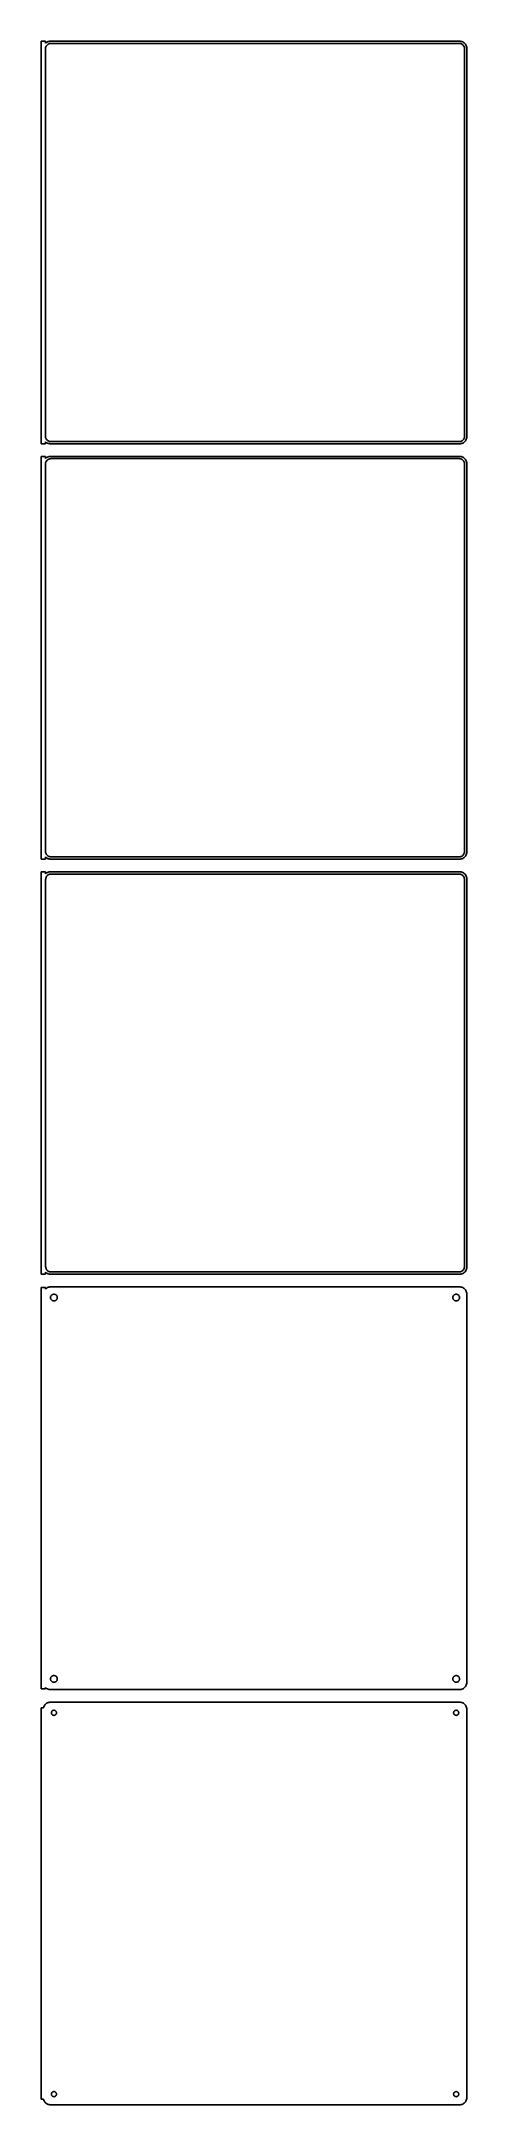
# Model space of a CAD drawing. Header units: metres. Extents: x -152 to 150, y 1034 to 2494.
import ezdxf

# ---------------------------------------------------------------- set-up
doc = ezdxf.new("R2010")
doc.units = ezdxf.units.M

msp = doc.modelspace()

# ---------------------------------------------------------------- linework, layer by layer
for p, q in [((-148.5, 2494.49), (-151.5, 2494.49)), ((-151.5, 2494.49), (-151.5, 2209.51)), ((-148.5, 2493.06), (-148.5, 2494.49)), ((-148.187, 2493.35), (-148.5, 2493.06)), ((-148.5, 2489), (-148.468, 2489.5)), ((-148.5, 2215), (-148.5, 2489)), ((-148.468, 2489.5), (-148.374, 2489.99)), ((-148.374, 2489.99), (-148.219, 2490.47)), ((-148.219, 2490.47), (-148.005, 2490.93)), ((-147.679, 2493.72), (-148.187, 2493.35)), ((-148.005, 2490.93), (-147.736, 2491.35)), ((-147.736, 2491.35), (-147.416, 2491.74)), ((-147.129, 2494.02), (-147.679, 2493.72)), ((-147.416, 2491.74), (-147.05, 2492.08)), ((-146.545, 2494.26), (-147.129, 2494.02)), ((-147.05, 2492.08), (-146.643, 2492.38)), ((-146.643, 2492.38), (-146.203, 2492.62)), ((-145.937, 2494.41), (-146.545, 2494.26)), ((-146.203, 2492.62), (-145.736, 2492.8)), ((-145.314, 2494.49), (-145.937, 2494.41)), ((-145.736, 2492.8), (-145.25, 2492.93)), ((145.314, 2494.49), (-145.314, 2494.49)), ((-145.25, 2492.93), (-144.751, 2492.99)), ((-144.751, 2492.99), (144.751, 2492.99)), ((144.751, 2492.99), (145.25, 2492.93)), ((145.25, 2492.93), (145.736, 2492.8)), ((145.937, 2494.41), (145.314, 2494.49)), ((145.736, 2492.8), (146.203, 2492.62)), ((146.545, 2494.26), (145.937, 2494.41)), ((146.203, 2492.62), (146.643, 2492.38)), ((147.129, 2494.02), (146.545, 2494.26)), ((146.643, 2492.38), (147.05, 2492.08)), ((147.05, 2492.08), (147.416, 2491.74)), ((147.679, 2493.72), (147.129, 2494.02)), ((147.416, 2491.74), (147.736, 2491.35)), ((148.187, 2493.35), (147.679, 2493.72)), ((147.736, 2491.35), (148.005, 2490.93)), ((148.005, 2490.93), (148.219, 2490.47)), ((148.645, 2492.92), (148.187, 2493.35)), ((148.219, 2490.47), (148.374, 2489.99)), ((148.374, 2489.99), (148.468, 2489.5)), ((148.468, 2489.5), (148.5, 2489)), ((148.5, 2489), (148.5, 2215)), ((149.045, 2492.44), (148.645, 2492.92)), ((149.382, 2491.91), (149.045, 2492.44)), ((149.649, 2491.34), (149.382, 2491.91)), ((149.843, 2490.74), (149.649, 2491.34)), ((149.961, 2490.13), (149.843, 2490.74)), ((150, 2489.5), (149.961, 2490.13)), ((150, 2214.5), (150, 2489.5)), ((-151.5, 2209.51), (-148.5, 2209.51)), ((-148.468, 2214.5), (-148.5, 2215)), ((-148.5, 2210.94), (-148.187, 2210.65)), ((-148.5, 2209.51), (-148.5, 2210.94)), ((-148.374, 2214.01), (-148.468, 2214.5)), ((-148.219, 2213.53), (-148.374, 2214.01)), ((-148.005, 2213.07), (-148.219, 2213.53)), ((-148.187, 2210.65), (-147.679, 2210.28)), ((-147.736, 2212.65), (-148.005, 2213.07)), ((-147.416, 2212.26), (-147.736, 2212.65)), ((-147.679, 2210.28), (-147.129, 2209.98)), ((-147.05, 2211.92), (-147.416, 2212.26)), ((-147.129, 2209.98), (-146.545, 2209.74)), ((-146.643, 2211.62), (-147.05, 2211.92)), ((-146.203, 2211.38), (-146.643, 2211.62)), ((-146.545, 2209.74), (-145.937, 2209.59)), ((-145.736, 2211.2), (-146.203, 2211.38)), ((-145.937, 2209.59), (-145.314, 2209.51)), ((-145.25, 2211.07), (-145.736, 2211.2)), ((-145.314, 2209.51), (145.314, 2209.51)), ((-144.751, 2211.01), (-145.25, 2211.07)), ((144.751, 2211.01), (-144.751, 2211.01)), ((145.25, 2211.07), (144.751, 2211.01)), ((145.736, 2211.2), (145.25, 2211.07)), ((145.314, 2209.51), (145.937, 2209.59)), ((146.203, 2211.38), (145.736, 2211.2)), ((145.937, 2209.59), (146.545, 2209.74)), ((146.643, 2211.62), (146.203, 2211.38)), ((146.545, 2209.74), (147.129, 2209.98)), ((147.05, 2211.92), (146.643, 2211.62)), ((147.416, 2212.26), (147.05, 2211.92)), ((147.129, 2209.98), (147.679, 2210.28)), ((147.736, 2212.65), (147.416, 2212.26)), ((147.679, 2210.28), (148.187, 2210.65)), ((148.005, 2213.07), (147.736, 2212.65)), ((148.219, 2213.53), (148.005, 2213.07)), ((148.187, 2210.65), (148.645, 2211.08)), ((148.374, 2214.01), (148.219, 2213.53)), ((148.468, 2214.5), (148.374, 2214.01)), ((148.5, 2215), (148.468, 2214.5)), ((148.645, 2211.08), (149.045, 2211.56)), ((149.045, 2211.56), (149.382, 2212.09)), ((149.382, 2212.09), (149.649, 2212.66)), ((149.649, 2212.66), (149.843, 2213.26)), ((149.843, 2213.26), (149.961, 2213.87)), ((149.961, 2213.87), (150, 2214.5)), ((-148.5, 2200.49), (-151.5, 2200.49)), ((-151.5, 2200.49), (-151.5, 1915.51)), ((-148.5, 2199.06), (-148.5, 2200.49)), ((-148.187, 2199.35), (-148.5, 2199.06)), ((-148.5, 2195), (-148.468, 2195.5)), ((-148.5, 1921), (-148.5, 2195)), ((-148.468, 2195.5), (-148.374, 2195.99)), ((-148.374, 2195.99), (-148.219, 2196.47)), ((-148.219, 2196.47), (-148.005, 2196.93)), ((-147.679, 2199.72), (-148.187, 2199.35)), ((-148.005, 2196.93), (-147.736, 2197.35)), ((-147.736, 2197.35), (-147.416, 2197.74)), ((-147.129, 2200.02), (-147.679, 2199.72)), ((-147.416, 2197.74), (-147.05, 2198.08)), ((-146.545, 2200.26), (-147.129, 2200.02)), ((-147.05, 2198.08), (-146.643, 2198.38)), ((-146.643, 2198.38), (-146.203, 2198.62)), ((-145.937, 2200.41), (-146.545, 2200.26)), ((-146.203, 2198.62), (-145.736, 2198.8)), ((-145.314, 2200.49), (-145.937, 2200.41)), ((-145.736, 2198.8), (-145.25, 2198.93)), ((145.314, 2200.49), (-145.314, 2200.49)), ((-145.25, 2198.93), (-144.751, 2198.99)), ((-144.751, 2198.99), (144.751, 2198.99)), ((144.751, 2198.99), (145.25, 2198.93)), ((145.25, 2198.93), (145.736, 2198.8)), ((145.937, 2200.41), (145.314, 2200.49)), ((145.736, 2198.8), (146.203, 2198.62)), ((146.545, 2200.26), (145.937, 2200.41)), ((146.203, 2198.62), (146.643, 2198.38)), ((147.129, 2200.02), (146.545, 2200.26)), ((146.643, 2198.38), (147.05, 2198.08)), ((147.05, 2198.08), (147.416, 2197.74)), ((147.679, 2199.72), (147.129, 2200.02)), ((147.416, 2197.74), (147.736, 2197.35)), ((148.187, 2199.35), (147.679, 2199.72)), ((147.736, 2197.35), (148.005, 2196.93)), ((148.005, 2196.93), (148.219, 2196.47)), ((148.645, 2198.92), (148.187, 2199.35)), ((148.219, 2196.47), (148.374, 2195.99)), ((148.374, 2195.99), (148.468, 2195.5)), ((148.468, 2195.5), (148.5, 2195)), ((148.5, 2195), (148.5, 1921)), ((149.045, 2198.44), (148.645, 2198.92)), ((149.382, 2197.91), (149.045, 2198.44)), ((149.649, 2197.34), (149.382, 2197.91)), ((149.843, 2196.74), (149.649, 2197.34)), ((149.961, 2196.13), (149.843, 2196.74)), ((150, 2195.5), (149.961, 2196.13)), ((150, 1920.5), (150, 2195.5)), ((-151.5, 1915.51), (-148.5, 1915.51)), ((-148.468, 1920.5), (-148.5, 1921)), ((-148.5, 1916.94), (-148.187, 1916.65)), ((-148.5, 1915.51), (-148.5, 1916.94)), ((-148.374, 1920.01), (-148.468, 1920.5)), ((-148.219, 1919.53), (-148.374, 1920.01)), ((-148.005, 1919.07), (-148.219, 1919.53)), ((-148.187, 1916.65), (-147.679, 1916.28)), ((-147.736, 1918.65), (-148.005, 1919.07)), ((-147.416, 1918.26), (-147.736, 1918.65)), ((-147.679, 1916.28), (-147.129, 1915.98)), ((-147.05, 1917.92), (-147.416, 1918.26)), ((-147.129, 1915.98), (-146.545, 1915.74)), ((-146.643, 1917.62), (-147.05, 1917.92)), ((-146.203, 1917.38), (-146.643, 1917.62)), ((-146.545, 1915.74), (-145.937, 1915.59)), ((-145.736, 1917.2), (-146.203, 1917.38)), ((-145.937, 1915.59), (-145.314, 1915.51)), ((-145.25, 1917.07), (-145.736, 1917.2)), ((-145.314, 1915.51), (145.314, 1915.51)), ((-144.751, 1917.01), (-145.25, 1917.07)), ((144.751, 1917.01), (-144.751, 1917.01)), ((145.25, 1917.07), (144.751, 1917.01)), ((145.736, 1917.2), (145.25, 1917.07)), ((145.314, 1915.51), (145.937, 1915.59)), ((146.203, 1917.38), (145.736, 1917.2)), ((145.937, 1915.59), (146.545, 1915.74)), ((146.643, 1917.62), (146.203, 1917.38)), ((146.545, 1915.74), (147.129, 1915.98)), ((147.05, 1917.92), (146.643, 1917.62)), ((147.416, 1918.26), (147.05, 1917.92)), ((147.129, 1915.98), (147.679, 1916.28)), ((147.736, 1918.65), (147.416, 1918.26)), ((147.679, 1916.28), (148.187, 1916.65)), ((148.005, 1919.07), (147.736, 1918.65)), ((148.219, 1919.53), (148.005, 1919.07)), ((148.187, 1916.65), (148.645, 1917.08)), ((148.374, 1920.01), (148.219, 1919.53)), ((148.468, 1920.5), (148.374, 1920.01)), ((148.5, 1921), (148.468, 1920.5)), ((148.645, 1917.08), (149.045, 1917.56)), ((149.045, 1917.56), (149.382, 1918.09)), ((149.382, 1918.09), (149.649, 1918.66)), ((149.649, 1918.66), (149.843, 1919.26)), ((149.843, 1919.26), (149.961, 1919.87)), ((149.961, 1919.87), (150, 1920.5)), ((-148.5, 1906.49), (-151.5, 1906.49)), ((-151.5, 1906.49), (-151.5, 1621.51)), ((-148.5, 1905.06), (-148.5, 1906.49)), ((-148.187, 1905.35), (-148.5, 1905.06)), ((-148.373, 1901), (-148.342, 1901.49)), ((-148.373, 1627), (-148.373, 1901)), ((-148.342, 1901.49), (-148.251, 1901.96)), ((-148.251, 1901.96), (-148.101, 1902.43)), ((-147.679, 1905.72), (-148.187, 1905.35)), ((-148.101, 1902.43), (-147.894, 1902.87)), ((-147.894, 1902.87), (-147.633, 1903.28)), ((-147.129, 1906.02), (-147.679, 1905.72)), ((-147.633, 1903.28), (-147.323, 1903.65)), ((-147.323, 1903.65), (-146.969, 1903.98)), ((-146.545, 1906.26), (-147.129, 1906.02)), ((-146.969, 1903.98), (-146.575, 1904.27)), ((-146.575, 1904.27), (-146.149, 1904.5)), ((-145.937, 1906.41), (-146.545, 1906.26)), ((-146.149, 1904.5), (-145.697, 1904.68)), ((-145.314, 1906.49), (-145.937, 1906.41)), ((-145.697, 1904.68), (-145.226, 1904.8)), ((145.314, 1906.49), (-145.314, 1906.49)), ((-145.226, 1904.8), (-144.743, 1904.86)), ((-144.743, 1904.86), (144.743, 1904.86)), ((144.743, 1904.86), (145.226, 1904.8)), ((145.226, 1904.8), (145.697, 1904.68)), ((145.937, 1906.41), (145.314, 1906.49)), ((145.697, 1904.68), (146.149, 1904.5)), ((146.545, 1906.26), (145.937, 1906.41)), ((146.149, 1904.5), (146.575, 1904.27)), ((147.129, 1906.02), (146.545, 1906.26)), ((146.575, 1904.27), (146.969, 1903.98)), ((146.969, 1903.98), (147.323, 1903.65)), ((147.679, 1905.72), (147.129, 1906.02)), ((147.323, 1903.65), (147.633, 1903.28)), ((147.633, 1903.28), (147.894, 1902.87)), ((148.187, 1905.35), (147.679, 1905.72)), ((147.894, 1902.87), (148.101, 1902.43)), ((148.101, 1902.43), (148.251, 1901.96)), ((148.645, 1904.92), (148.187, 1905.35)), ((148.251, 1901.96), (148.342, 1901.49)), ((148.342, 1901.49), (148.373, 1901)), ((148.373, 1901), (148.373, 1627)), ((149.045, 1904.44), (148.645, 1904.92)), ((149.382, 1903.91), (149.045, 1904.44)), ((149.649, 1903.34), (149.382, 1903.91)), ((149.843, 1902.74), (149.649, 1903.34)), ((149.961, 1902.13), (149.843, 1902.74)), ((150, 1901.5), (149.961, 1902.13)), ((150, 1626.5), (150, 1901.5)), ((-148.5, 1622.94), (-148.187, 1622.65)), ((-148.5, 1621.51), (-148.5, 1622.94)), ((-148.342, 1626.51), (-148.373, 1627)), ((-148.251, 1626.04), (-148.342, 1626.51)), ((-148.101, 1625.57), (-148.251, 1626.04)), ((-148.187, 1622.65), (-147.679, 1622.28)), ((-147.894, 1625.13), (-148.101, 1625.57)), ((-147.633, 1624.72), (-147.894, 1625.13)), ((-147.679, 1622.28), (-147.129, 1621.98)), ((-147.323, 1624.35), (-147.633, 1624.72)), ((-146.969, 1624.02), (-147.323, 1624.35)), ((-147.129, 1621.98), (-146.545, 1621.74)), ((-146.575, 1623.73), (-146.969, 1624.02)), ((-146.149, 1623.5), (-146.575, 1623.73)), ((-146.545, 1621.74), (-145.937, 1621.59)), ((-145.697, 1623.32), (-146.149, 1623.5)), ((-145.226, 1623.2), (-145.697, 1623.32)), ((-144.743, 1623.14), (-145.226, 1623.2)), ((144.743, 1623.14), (-144.743, 1623.14)), ((145.226, 1623.2), (144.743, 1623.14)), ((145.697, 1623.32), (145.226, 1623.2)), ((146.149, 1623.5), (145.697, 1623.32)), ((145.937, 1621.59), (146.545, 1621.74)), ((146.575, 1623.73), (146.149, 1623.5)), ((146.545, 1621.74), (147.129, 1621.98)), ((146.969, 1624.02), (146.575, 1623.73)), ((147.323, 1624.35), (146.969, 1624.02)), ((147.129, 1621.98), (147.679, 1622.28)), ((147.633, 1624.72), (147.323, 1624.35)), ((147.894, 1625.13), (147.633, 1624.72)), ((147.679, 1622.28), (148.187, 1622.65)), ((148.101, 1625.57), (147.894, 1625.13)), ((148.251, 1626.04), (148.101, 1625.57)), ((148.187, 1622.65), (148.645, 1623.08)), ((148.342, 1626.51), (148.251, 1626.04)), ((148.373, 1627), (148.342, 1626.51)), ((148.645, 1623.08), (149.045, 1623.56)), ((149.045, 1623.56), (149.382, 1624.09)), ((149.382, 1624.09), (149.649, 1624.66)), ((149.649, 1624.66), (149.843, 1625.26)), ((149.843, 1625.26), (149.961, 1625.87)), ((149.961, 1625.87), (150, 1626.5)), ((-151.5, 1621.51), (-148.5, 1621.51)), ((-148.5, 1612.11), (-151.5, 1612.11)), ((-151.5, 1612.11), (-151.5, 1327.89)), ((-148.5, 1611.06), (-148.5, 1612.11)), ((-148.187, 1611.35), (-148.5, 1611.06)), ((-147.679, 1611.72), (-148.187, 1611.35)), ((-147.129, 1612.02), (-147.679, 1611.72)), ((-146.545, 1612.26), (-147.129, 1612.02)), ((-145.937, 1612.41), (-146.545, 1612.26)), ((-145.937, 1621.59), (-145.314, 1621.51)), ((-145.314, 1612.49), (-145.937, 1612.41)), ((-145.314, 1621.51), (145.314, 1621.51)), ((145.314, 1612.49), (-145.314, 1612.49)), ((-143.786, 1607.03), (-143.522, 1607.17)), ((-143.522, 1607.17), (-143.242, 1607.28)), ((-143.242, 1607.28), (-142.95, 1607.36)), ((-142.95, 1607.36), (-142.651, 1607.4)), ((-142.651, 1607.4), (-142.349, 1607.4)), ((-142.349, 1607.4), (-142.05, 1607.36)), ((-142.05, 1607.36), (-141.758, 1607.28)), ((-141.758, 1607.28), (-141.478, 1607.17)), ((-141.478, 1607.17), (-141.214, 1607.03)), ((141.214, 1607.03), (141.478, 1607.17)), ((141.478, 1607.17), (141.758, 1607.28)), ((141.758, 1607.28), (142.05, 1607.36)), ((142.05, 1607.36), (142.349, 1607.4)), ((142.349, 1607.4), (142.651, 1607.4)), ((142.651, 1607.4), (142.95, 1607.36)), ((142.95, 1607.36), (143.242, 1607.28)), ((143.242, 1607.28), (143.522, 1607.17)), ((143.522, 1607.17), (143.786, 1607.03)), ((145.314, 1621.51), (145.937, 1621.59)), ((145.937, 1612.41), (145.314, 1612.49)), ((146.545, 1612.26), (145.937, 1612.41)), ((147.129, 1612.02), (146.545, 1612.26)), ((147.679, 1611.72), (147.129, 1612.02)), ((148.187, 1611.35), (147.679, 1611.72)), ((148.645, 1610.92), (148.187, 1611.35)), ((149.045, 1610.44), (148.645, 1610.92)), ((149.382, 1609.91), (149.045, 1610.44)), ((149.649, 1609.34), (149.382, 1609.91)), ((149.843, 1608.74), (149.649, 1609.34)), ((149.961, 1608.13), (149.843, 1608.74)), ((150, 1607.5), (149.961, 1608.13)), ((150, 1332.5), (150, 1607.5)), ((-144.9, 1605), (-144.881, 1605.3)), ((-144.881, 1604.7), (-144.9, 1605)), ((-144.881, 1605.3), (-144.825, 1605.6)), ((-144.825, 1604.4), (-144.881, 1604.7)), ((-144.825, 1605.6), (-144.731, 1605.88)), ((-144.731, 1604.12), (-144.825, 1604.4)), ((-144.731, 1605.88), (-144.603, 1606.16)), ((-144.603, 1603.84), (-144.731, 1604.12)), ((-144.603, 1606.16), (-144.442, 1606.41)), ((-144.442, 1603.59), (-144.603, 1603.84)), ((-144.442, 1606.41), (-144.25, 1606.64)), ((-144.25, 1603.36), (-144.442, 1603.59)), ((-144.25, 1606.64), (-144.03, 1606.85)), ((-144.03, 1603.15), (-144.25, 1603.36)), ((-144.03, 1606.85), (-143.786, 1607.03)), ((-143.786, 1602.97), (-144.03, 1603.15)), ((-143.522, 1602.83), (-143.786, 1602.97)), ((-143.242, 1602.72), (-143.522, 1602.83)), ((-142.95, 1602.64), (-143.242, 1602.72)), ((-142.651, 1602.6), (-142.95, 1602.64)), ((-142.349, 1602.6), (-142.651, 1602.6)), ((-142.05, 1602.64), (-142.349, 1602.6)), ((-141.758, 1602.72), (-142.05, 1602.64)), ((-141.478, 1602.83), (-141.758, 1602.72)), ((-141.214, 1602.97), (-141.478, 1602.83)), ((-141.214, 1607.03), (-140.97, 1606.85)), ((-140.97, 1603.15), (-141.214, 1602.97)), ((-140.97, 1606.85), (-140.75, 1606.64)), ((-140.75, 1603.36), (-140.97, 1603.15)), ((-140.75, 1606.64), (-140.558, 1606.41)), ((-140.558, 1603.59), (-140.75, 1603.36)), ((-140.558, 1606.41), (-140.397, 1606.16)), ((-140.397, 1603.84), (-140.558, 1603.59)), ((-140.397, 1606.16), (-140.269, 1605.88)), ((-140.269, 1604.12), (-140.397, 1603.84)), ((-140.269, 1605.88), (-140.175, 1605.6)), ((-140.175, 1604.4), (-140.269, 1604.12)), ((-140.175, 1605.6), (-140.119, 1605.3)), ((-140.119, 1604.7), (-140.175, 1604.4)), ((-140.119, 1605.3), (-140.1, 1605)), ((-140.1, 1605), (-140.119, 1604.7)), ((140.1, 1605), (140.119, 1605.3)), ((140.119, 1604.7), (140.1, 1605)), ((140.119, 1605.3), (140.175, 1605.6)), ((140.175, 1604.4), (140.119, 1604.7)), ((140.175, 1605.6), (140.269, 1605.88)), ((140.269, 1604.12), (140.175, 1604.4)), ((140.269, 1605.88), (140.397, 1606.16)), ((140.397, 1603.84), (140.269, 1604.12)), ((140.397, 1606.16), (140.558, 1606.41)), ((140.558, 1603.59), (140.397, 1603.84)), ((140.558, 1606.41), (140.75, 1606.64)), ((140.75, 1603.36), (140.558, 1603.59)), ((140.75, 1606.64), (140.97, 1606.85)), ((140.97, 1603.15), (140.75, 1603.36)), ((140.97, 1606.85), (141.214, 1607.03)), ((141.214, 1602.97), (140.97, 1603.15)), ((141.478, 1602.83), (141.214, 1602.97)), ((141.758, 1602.72), (141.478, 1602.83)), ((142.05, 1602.64), (141.758, 1602.72)), ((142.349, 1602.6), (142.05, 1602.64)), ((142.651, 1602.6), (142.349, 1602.6)), ((142.95, 1602.64), (142.651, 1602.6)), ((143.242, 1602.72), (142.95, 1602.64)), ((143.522, 1602.83), (143.242, 1602.72)), ((143.786, 1602.97), (143.522, 1602.83)), ((143.786, 1607.03), (144.03, 1606.85)), ((144.03, 1603.15), (143.786, 1602.97)), ((144.03, 1606.85), (144.25, 1606.64)), ((144.25, 1603.36), (144.03, 1603.15)), ((144.25, 1606.64), (144.442, 1606.41)), ((144.442, 1603.59), (144.25, 1603.36)), ((144.442, 1606.41), (144.603, 1606.16)), ((144.603, 1603.84), (144.442, 1603.59)), ((144.603, 1606.16), (144.731, 1605.88)), ((144.731, 1604.12), (144.603, 1603.84)), ((144.731, 1605.88), (144.825, 1605.6)), ((144.825, 1604.4), (144.731, 1604.12)), ((144.825, 1605.6), (144.881, 1605.3)), ((144.881, 1604.7), (144.825, 1604.4)), ((144.881, 1605.3), (144.9, 1605)), ((144.9, 1605), (144.881, 1604.7)), ((-144.9, 1335), (-144.881, 1335.3)), ((-144.881, 1334.7), (-144.9, 1335)), ((-144.881, 1335.3), (-144.825, 1335.6)), ((-144.825, 1334.4), (-144.881, 1334.7)), ((-144.825, 1335.6), (-144.731, 1335.88)), ((-144.731, 1334.12), (-144.825, 1334.4)), ((-144.731, 1335.88), (-144.603, 1336.16)), ((-144.603, 1333.84), (-144.731, 1334.12)), ((-144.603, 1336.16), (-144.442, 1336.41)), ((-144.442, 1333.59), (-144.603, 1333.84)), ((-144.442, 1336.41), (-144.25, 1336.64)), ((-144.25, 1333.36), (-144.442, 1333.59)), ((-144.25, 1336.64), (-144.03, 1336.85)), ((-144.03, 1333.15), (-144.25, 1333.36)), ((-144.03, 1336.85), (-143.786, 1337.03)), ((-143.786, 1332.97), (-144.03, 1333.15)), ((-143.786, 1337.03), (-143.522, 1337.17)), ((-143.522, 1332.83), (-143.786, 1332.97)), ((-143.522, 1337.17), (-143.242, 1337.28)), ((-143.242, 1332.72), (-143.522, 1332.83)), ((-143.242, 1337.28), (-142.95, 1337.36)), ((-142.95, 1332.64), (-143.242, 1332.72)), ((-142.95, 1337.36), (-142.651, 1337.4)), ((-142.651, 1332.6), (-142.95, 1332.64)), ((-142.651, 1337.4), (-142.349, 1337.4)), ((-142.349, 1332.6), (-142.651, 1332.6)), ((-142.349, 1337.4), (-142.05, 1337.36)), ((-142.05, 1332.64), (-142.349, 1332.6)), ((-142.05, 1337.36), (-141.758, 1337.28)), ((-141.758, 1332.72), (-142.05, 1332.64)), ((-141.758, 1337.28), (-141.478, 1337.17)), ((-141.478, 1332.83), (-141.758, 1332.72)), ((-141.478, 1337.17), (-141.214, 1337.03)), ((-141.214, 1332.97), (-141.478, 1332.83)), ((-141.214, 1337.03), (-140.97, 1336.85)), ((-140.97, 1333.15), (-141.214, 1332.97)), ((-140.97, 1336.85), (-140.75, 1336.64)), ((-140.75, 1333.36), (-140.97, 1333.15)), ((-140.75, 1336.64), (-140.558, 1336.41)), ((-140.558, 1333.59), (-140.75, 1333.36)), ((-140.558, 1336.41), (-140.397, 1336.16)), ((-140.397, 1333.84), (-140.558, 1333.59)), ((-140.397, 1336.16), (-140.269, 1335.88)), ((-140.269, 1334.12), (-140.397, 1333.84)), ((-140.269, 1335.88), (-140.175, 1335.6)), ((-140.175, 1334.4), (-140.269, 1334.12)), ((-140.175, 1335.6), (-140.119, 1335.3)), ((-140.119, 1334.7), (-140.175, 1334.4)), ((-140.119, 1335.3), (-140.1, 1335)), ((-140.1, 1335), (-140.119, 1334.7)), ((140.1, 1335), (140.119, 1335.3)), ((140.119, 1334.7), (140.1, 1335)), ((140.119, 1335.3), (140.175, 1335.6)), ((140.175, 1334.4), (140.119, 1334.7)), ((140.175, 1335.6), (140.269, 1335.88)), ((140.269, 1334.12), (140.175, 1334.4)), ((140.269, 1335.88), (140.397, 1336.16)), ((140.397, 1333.84), (140.269, 1334.12)), ((140.397, 1336.16), (140.558, 1336.41)), ((140.558, 1333.59), (140.397, 1333.84)), ((140.558, 1336.41), (140.75, 1336.64)), ((140.75, 1333.36), (140.558, 1333.59)), ((140.75, 1336.64), (140.97, 1336.85)), ((140.97, 1333.15), (140.75, 1333.36)), ((140.97, 1336.85), (141.214, 1337.03)), ((141.214, 1332.97), (140.97, 1333.15)), ((141.214, 1337.03), (141.478, 1337.17)), ((141.478, 1332.83), (141.214, 1332.97)), ((141.478, 1337.17), (141.758, 1337.28)), ((141.758, 1332.72), (141.478, 1332.83)), ((141.758, 1337.28), (142.05, 1337.36)), ((142.05, 1332.64), (141.758, 1332.72)), ((142.05, 1337.36), (142.349, 1337.4)), ((142.349, 1332.6), (142.05, 1332.64)), ((142.349, 1337.4), (142.651, 1337.4)), ((142.651, 1332.6), (142.349, 1332.6)), ((142.651, 1337.4), (142.95, 1337.36)), ((142.95, 1332.64), (142.651, 1332.6)), ((142.95, 1337.36), (143.242, 1337.28)), ((143.242, 1332.72), (142.95, 1332.64)), ((143.242, 1337.28), (143.522, 1337.17)), ((143.522, 1332.83), (143.242, 1332.72)), ((143.522, 1337.17), (143.786, 1337.03)), ((143.786, 1332.97), (143.522, 1332.83)), ((143.786, 1337.03), (144.03, 1336.85)), ((144.03, 1333.15), (143.786, 1332.97)), ((144.03, 1336.85), (144.25, 1336.64)), ((144.25, 1333.36), (144.03, 1333.15)), ((144.25, 1336.64), (144.442, 1336.41)), ((144.442, 1333.59), (144.25, 1333.36)), ((144.442, 1336.41), (144.603, 1336.16)), ((144.603, 1333.84), (144.442, 1333.59)), ((144.603, 1336.16), (144.731, 1335.88)), ((144.731, 1334.12), (144.603, 1333.84)), ((144.731, 1335.88), (144.825, 1335.6)), ((144.825, 1334.4), (144.731, 1334.12)), ((144.825, 1335.6), (144.881, 1335.3)), ((144.881, 1334.7), (144.825, 1334.4)), ((144.881, 1335.3), (144.9, 1335)), ((144.9, 1335), (144.881, 1334.7)), ((148.645, 1329.08), (149.045, 1329.56)), ((149.045, 1329.56), (149.382, 1330.09)), ((149.382, 1330.09), (149.649, 1330.66)), ((149.649, 1330.66), (149.843, 1331.26)), ((149.843, 1331.26), (149.961, 1331.87)), ((149.961, 1331.87), (150, 1332.5)), ((-151.5, 1327.89), (-148.5, 1327.89)), ((-149.649, 1315.34), (-149.843, 1314.74)), ((-149.382, 1315.91), (-149.649, 1315.34)), ((-149.045, 1316.44), (-149.382, 1315.91)), ((-148.645, 1316.92), (-149.045, 1316.44)), ((-148.187, 1317.35), (-148.645, 1316.92)), ((-148.5, 1327.89), (-148.5, 1328.94)), ((-148.5, 1328.94), (-148.187, 1328.65)), ((-148.187, 1328.65), (-147.679, 1328.28)), ((-147.679, 1317.72), (-148.187, 1317.35)), ((-147.679, 1328.28), (-147.129, 1327.98)), ((-147.129, 1318.02), (-147.679, 1317.72)), ((-147.129, 1327.98), (-146.545, 1327.74)), ((-146.545, 1318.26), (-147.129, 1318.02)), ((-146.545, 1327.74), (-145.937, 1327.59)), ((-145.937, 1318.41), (-146.545, 1318.26)), ((-145.937, 1327.59), (-145.314, 1327.51)), ((-145.314, 1318.49), (-145.937, 1318.41)), ((-145.314, 1327.51), (145.314, 1327.51)), ((145.314, 1318.49), (-145.314, 1318.49)), ((145.314, 1327.51), (145.937, 1327.59)), ((145.937, 1318.41), (145.314, 1318.49)), ((145.937, 1327.59), (146.545, 1327.74)), ((146.545, 1318.26), (145.937, 1318.41)), ((146.545, 1327.74), (147.129, 1327.98)), ((147.129, 1318.02), (146.545, 1318.26)), ((147.129, 1327.98), (147.679, 1328.28)), ((147.679, 1317.72), (147.129, 1318.02)), ((147.679, 1328.28), (148.187, 1328.65)), ((148.187, 1317.35), (147.679, 1317.72)), ((148.187, 1328.65), (148.645, 1329.08)), ((148.645, 1316.92), (148.187, 1317.35)), ((149.045, 1316.44), (148.645, 1316.92)), ((149.382, 1315.91), (149.045, 1316.44)), ((149.649, 1315.34), (149.382, 1315.91)), ((149.843, 1314.74), (149.649, 1315.34)), ((-149.9, 1314.44), (-151.5, 1314.44)), ((-151.5, 1314.44), (-151.5, 1037.56)), ((-149.843, 1314.74), (-149.9, 1314.44)), ((-144.3, 1311), (-144.286, 1311.23)), ((-144.286, 1310.77), (-144.3, 1311)), ((-144.286, 1311.23), (-144.243, 1311.45)), ((-144.243, 1310.55), (-144.286, 1310.77)), ((-144.243, 1311.45), (-144.174, 1311.66)), ((-144.174, 1310.34), (-144.243, 1310.55)), ((-144.174, 1311.66), (-144.077, 1311.87)), ((-144.077, 1310.13), (-144.174, 1310.34)), ((-144.077, 1311.87), (-143.956, 1312.06)), ((-143.956, 1309.94), (-144.077, 1310.13)), ((-143.956, 1312.06), (-143.812, 1312.23)), ((-143.812, 1309.77), (-143.956, 1309.94)), ((-143.812, 1312.23), (-143.647, 1312.39)), ((-143.647, 1309.61), (-143.812, 1309.77)), ((-143.647, 1312.39), (-143.464, 1312.52)), ((-143.464, 1309.48), (-143.647, 1309.61)), ((-143.464, 1312.52), (-143.266, 1312.63)), ((-143.266, 1309.37), (-143.464, 1309.48)), ((-143.266, 1312.63), (-143.056, 1312.71)), ((-143.056, 1309.29), (-143.266, 1309.37)), ((-143.056, 1312.71), (-142.837, 1312.77)), ((-142.837, 1309.23), (-143.056, 1309.29)), ((-142.837, 1312.77), (-142.613, 1312.8)), ((-142.613, 1309.2), (-142.837, 1309.23)), ((-142.613, 1312.8), (-142.387, 1312.8)), ((-142.387, 1309.2), (-142.613, 1309.2)), ((-142.387, 1312.8), (-142.163, 1312.77)), ((-142.163, 1309.23), (-142.387, 1309.2)), ((-142.163, 1312.77), (-141.944, 1312.71)), ((-141.944, 1309.29), (-142.163, 1309.23)), ((-141.944, 1312.71), (-141.734, 1312.63)), ((-141.734, 1309.37), (-141.944, 1309.29)), ((-141.734, 1312.63), (-141.536, 1312.52)), ((-141.536, 1309.48), (-141.734, 1309.37)), ((-141.536, 1312.52), (-141.353, 1312.39)), ((-141.353, 1309.61), (-141.536, 1309.48)), ((-141.353, 1312.39), (-141.188, 1312.23)), ((-141.188, 1309.77), (-141.353, 1309.61)), ((-141.188, 1312.23), (-141.044, 1312.06)), ((-141.044, 1309.94), (-141.188, 1309.77)), ((-141.044, 1312.06), (-140.923, 1311.87)), ((-140.923, 1310.13), (-141.044, 1309.94)), ((-140.923, 1311.87), (-140.826, 1311.66)), ((-140.826, 1310.34), (-140.923, 1310.13)), ((-140.826, 1311.66), (-140.757, 1311.45)), ((-140.757, 1310.55), (-140.826, 1310.34)), ((-140.757, 1311.45), (-140.714, 1311.23)), ((-140.714, 1310.77), (-140.757, 1310.55)), ((-140.714, 1311.23), (-140.7, 1311)), ((-140.7, 1311), (-140.714, 1310.77)), ((140.7, 1311), (140.714, 1311.23)), ((140.714, 1310.77), (140.7, 1311)), ((140.714, 1311.23), (140.757, 1311.45)), ((140.757, 1310.55), (140.714, 1310.77)), ((140.757, 1311.45), (140.826, 1311.66)), ((140.826, 1310.34), (140.757, 1310.55)), ((140.826, 1311.66), (140.923, 1311.87)), ((140.923, 1310.13), (140.826, 1310.34)), ((140.923, 1311.87), (141.044, 1312.06)), ((141.044, 1309.94), (140.923, 1310.13)), ((141.044, 1312.06), (141.188, 1312.23)), ((141.188, 1309.77), (141.044, 1309.94)), ((141.188, 1312.23), (141.353, 1312.39)), ((141.353, 1309.61), (141.188, 1309.77)), ((141.353, 1312.39), (141.536, 1312.52)), ((141.536, 1309.48), (141.353, 1309.61)), ((141.536, 1312.52), (141.734, 1312.63)), ((141.734, 1309.37), (141.536, 1309.48)), ((141.734, 1312.63), (141.944, 1312.71)), ((141.944, 1309.29), (141.734, 1309.37)), ((141.944, 1312.71), (142.163, 1312.77)), ((142.163, 1309.23), (141.944, 1309.29)), ((142.163, 1312.77), (142.387, 1312.8)), ((142.387, 1309.2), (142.163, 1309.23)), ((142.387, 1312.8), (142.613, 1312.8)), ((142.613, 1309.2), (142.387, 1309.2)), ((142.613, 1312.8), (142.837, 1312.77)), ((142.837, 1309.23), (142.613, 1309.2)), ((142.837, 1312.77), (143.056, 1312.71)), ((143.056, 1309.29), (142.837, 1309.23)), ((143.056, 1312.71), (143.266, 1312.63)), ((143.266, 1309.37), (143.056, 1309.29)), ((143.266, 1312.63), (143.464, 1312.52)), ((143.464, 1309.48), (143.266, 1309.37)), ((143.464, 1312.52), (143.647, 1312.39)), ((143.647, 1309.61), (143.464, 1309.48)), ((143.647, 1312.39), (143.812, 1312.23)), ((143.812, 1309.77), (143.647, 1309.61)), ((143.812, 1312.23), (143.956, 1312.06)), ((143.956, 1309.94), (143.812, 1309.77)), ((143.956, 1312.06), (144.077, 1311.87)), ((144.077, 1310.13), (143.956, 1309.94)), ((144.077, 1311.87), (144.174, 1311.66)), ((144.174, 1310.34), (144.077, 1310.13)), ((144.174, 1311.66), (144.243, 1311.45)), ((144.243, 1310.55), (144.174, 1310.34)), ((144.243, 1311.45), (144.286, 1311.23)), ((144.286, 1310.77), (144.243, 1310.55)), ((144.286, 1311.23), (144.3, 1311)), ((144.3, 1311), (144.286, 1310.77)), ((149.961, 1314.13), (149.843, 1314.74)), ((150, 1313.5), (149.961, 1314.13)), ((150, 1038.5), (150, 1313.5)), ((-151.5, 1037.56), (-149.9, 1037.56)), ((-149.9, 1037.56), (-149.843, 1037.26)), ((-144.3, 1041), (-144.286, 1041.23)), ((-144.286, 1040.77), (-144.3, 1041)), ((-144.286, 1041.23), (-144.243, 1041.45)), ((-144.243, 1040.55), (-144.286, 1040.77)), ((-144.243, 1041.45), (-144.174, 1041.66)), ((-144.174, 1040.34), (-144.243, 1040.55)), ((-144.174, 1041.66), (-144.077, 1041.87)), ((-144.077, 1040.13), (-144.174, 1040.34)), ((-144.077, 1041.87), (-143.956, 1042.06)), ((-143.956, 1039.94), (-144.077, 1040.13)), ((-143.956, 1042.06), (-143.812, 1042.23)), ((-143.812, 1039.77), (-143.956, 1039.94)), ((-143.812, 1042.23), (-143.647, 1042.39)), ((-143.647, 1039.61), (-143.812, 1039.77)), ((-143.647, 1042.39), (-143.464, 1042.52)), ((-143.464, 1039.48), (-143.647, 1039.61)), ((-143.464, 1042.52), (-143.266, 1042.63)), ((-143.266, 1039.37), (-143.464, 1039.48)), ((-143.266, 1042.63), (-143.056, 1042.71)), ((-143.056, 1039.29), (-143.266, 1039.37)), ((-143.056, 1042.71), (-142.837, 1042.77)), ((-142.837, 1039.23), (-143.056, 1039.29)), ((-142.837, 1042.77), (-142.613, 1042.8)), ((-142.613, 1039.2), (-142.837, 1039.23)), ((-142.613, 1042.8), (-142.387, 1042.8)), ((-142.387, 1039.2), (-142.613, 1039.2)), ((-142.387, 1042.8), (-142.163, 1042.77)), ((-142.163, 1039.23), (-142.387, 1039.2)), ((-142.163, 1042.77), (-141.944, 1042.71)), ((-141.944, 1039.29), (-142.163, 1039.23)), ((-141.944, 1042.71), (-141.734, 1042.63)), ((-141.734, 1039.37), (-141.944, 1039.29)), ((-141.734, 1042.63), (-141.536, 1042.52)), ((-141.536, 1039.48), (-141.734, 1039.37)), ((-141.536, 1042.52), (-141.353, 1042.39)), ((-141.353, 1039.61), (-141.536, 1039.48)), ((-141.353, 1042.39), (-141.188, 1042.23)), ((-141.188, 1039.77), (-141.353, 1039.61)), ((-141.188, 1042.23), (-141.044, 1042.06)), ((-141.044, 1039.94), (-141.188, 1039.77)), ((-141.044, 1042.06), (-140.923, 1041.87)), ((-140.923, 1040.13), (-141.044, 1039.94)), ((-140.923, 1041.87), (-140.826, 1041.66)), ((-140.826, 1040.34), (-140.923, 1040.13)), ((-140.826, 1041.66), (-140.757, 1041.45)), ((-140.757, 1040.55), (-140.826, 1040.34)), ((-140.757, 1041.45), (-140.714, 1041.23)), ((-140.714, 1040.77), (-140.757, 1040.55)), ((-140.714, 1041.23), (-140.7, 1041)), ((-140.7, 1041), (-140.714, 1040.77)), ((140.7, 1041), (140.714, 1041.23)), ((140.714, 1040.77), (140.7, 1041)), ((140.714, 1041.23), (140.757, 1041.45)), ((140.757, 1040.55), (140.714, 1040.77)), ((140.757, 1041.45), (140.826, 1041.66)), ((140.826, 1040.34), (140.757, 1040.55)), ((140.826, 1041.66), (140.923, 1041.87)), ((140.923, 1040.13), (140.826, 1040.34)), ((140.923, 1041.87), (141.044, 1042.06)), ((141.044, 1039.94), (140.923, 1040.13)), ((141.044, 1042.06), (141.188, 1042.23)), ((141.188, 1039.77), (141.044, 1039.94)), ((141.188, 1042.23), (141.353, 1042.39)), ((141.353, 1039.61), (141.188, 1039.77)), ((141.353, 1042.39), (141.536, 1042.52)), ((141.536, 1039.48), (141.353, 1039.61)), ((141.536, 1042.52), (141.734, 1042.63)), ((141.734, 1039.37), (141.536, 1039.48)), ((141.734, 1042.63), (141.944, 1042.71)), ((141.944, 1039.29), (141.734, 1039.37)), ((141.944, 1042.71), (142.163, 1042.77)), ((142.163, 1039.23), (141.944, 1039.29)), ((142.163, 1042.77), (142.387, 1042.8)), ((142.387, 1039.2), (142.163, 1039.23)), ((142.387, 1042.8), (142.613, 1042.8)), ((142.613, 1039.2), (142.387, 1039.2)), ((142.613, 1042.8), (142.837, 1042.77)), ((142.837, 1039.23), (142.613, 1039.2)), ((142.837, 1042.77), (143.056, 1042.71)), ((143.056, 1039.29), (142.837, 1039.23)), ((143.056, 1042.71), (143.266, 1042.63)), ((143.266, 1039.37), (143.056, 1039.29)), ((143.266, 1042.63), (143.464, 1042.52)), ((143.464, 1039.48), (143.266, 1039.37)), ((143.464, 1042.52), (143.647, 1042.39)), ((143.647, 1039.61), (143.464, 1039.48)), ((143.647, 1042.39), (143.812, 1042.23)), ((143.812, 1039.77), (143.647, 1039.61)), ((143.812, 1042.23), (143.956, 1042.06)), ((143.956, 1039.94), (143.812, 1039.77)), ((143.956, 1042.06), (144.077, 1041.87)), ((144.077, 1040.13), (143.956, 1039.94)), ((144.077, 1041.87), (144.174, 1041.66)), ((144.174, 1040.34), (144.077, 1040.13)), ((144.174, 1041.66), (144.243, 1041.45)), ((144.243, 1040.55), (144.174, 1040.34)), ((144.243, 1041.45), (144.286, 1041.23)), ((144.286, 1040.77), (144.243, 1040.55)), ((144.286, 1041.23), (144.3, 1041)), ((144.3, 1041), (144.286, 1040.77)), ((149.843, 1037.26), (149.961, 1037.87)), ((149.961, 1037.87), (150, 1038.5)), ((-149.843, 1037.26), (-149.649, 1036.66)), ((-149.649, 1036.66), (-149.382, 1036.09)), ((-149.382, 1036.09), (-149.045, 1035.56)), ((-149.045, 1035.56), (-148.645, 1035.08)), ((-148.645, 1035.08), (-148.187, 1034.65)), ((-148.187, 1034.65), (-147.679, 1034.28)), ((-147.679, 1034.28), (-147.129, 1033.98)), ((-147.129, 1033.98), (-146.545, 1033.74)), ((-146.545, 1033.74), (-145.937, 1033.59)), ((-145.937, 1033.59), (-145.314, 1033.51)), ((-145.314, 1033.51), (145.314, 1033.51)), ((145.314, 1033.51), (145.937, 1033.59)), ((145.937, 1033.59), (146.545, 1033.74)), ((146.545, 1033.74), (147.129, 1033.98)), ((147.129, 1033.98), (147.679, 1034.28)), ((147.679, 1034.28), (148.187, 1034.65)), ((148.187, 1034.65), (148.645, 1035.08)), ((148.645, 1035.08), (149.045, 1035.56)), ((149.045, 1035.56), (149.382, 1036.09)), ((149.382, 1036.09), (149.649, 1036.66)), ((149.649, 1036.66), (149.843, 1037.26))]:
    msp.add_line(p, q)

doc.saveas('drawing.dxf')
